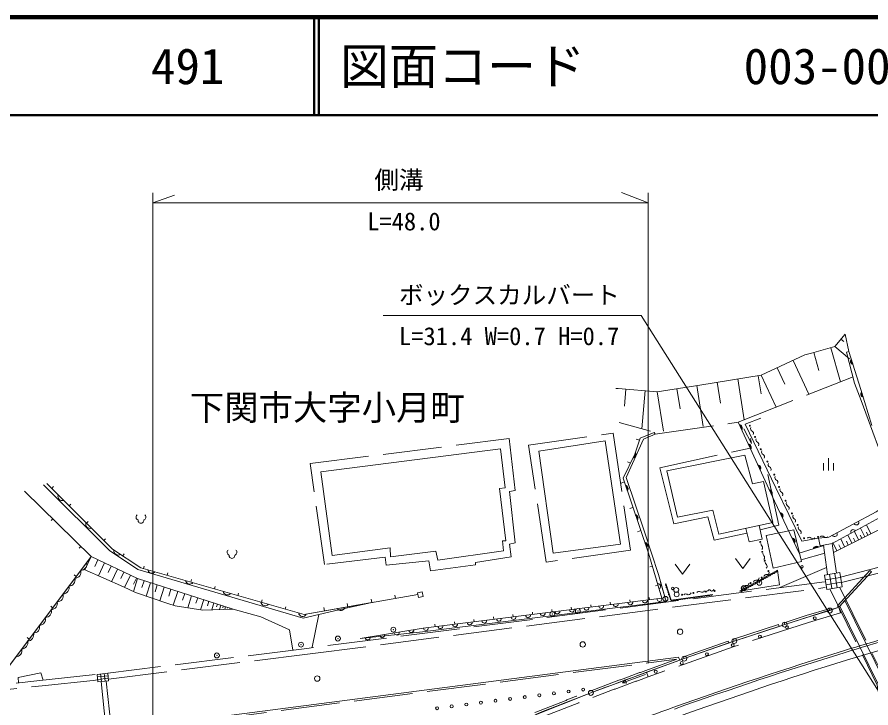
# Model space of a CAD drawing. Units: millimetres, scale not verified. Extents: x 40000 to 680001, y 20000 to 380001.
# Drawn here: x 87496 to 174483, y 309633 to 380001 of the extents above; entities that cross this region are included whole.
import ezdxf
from ezdxf.enums import TextEntityAlignment as Align

# ---------------------------------------------------------------- set-up
doc = ezdxf.new("R2010")
doc.units = ezdxf.units.MM
doc.header["$LTSCALE"] = 1000
doc.header["$PDMODE"] = 32
doc.header["$PDSIZE"] = 500
doc.linetypes.add('DASHED', pattern=[7.5, 6, -1.5])
for name, color, linetype, lineweight in [('M-BGD', 7, 'Continuous', 13), ('M-BMK-ROW', 1, 'Continuous', 13), ('M-STR-HTXT', 7, 'Continuous', 13), ('M-TTL', 2, 'Continuous', 140), ('M-TTL-LINE', 7, 'Continuous', 50)]:
    doc.layers.add(name, color=color, linetype=linetype, lineweight=lineweight)
doc.layers.add('M-TTL-TXT', color=7, linetype='Continuous')
doc.styles.add('ＭＳ ゴシック', font='')
doc.styles.get('ＭＳ ゴシック').set_extended_font_data('MS Gothic')

# ---------------------------------------------------------------- blocks, each defined once
blk = doc.blocks.new('ﾌﾟﾛｯﾄﾏｰｸ-02_67')
at = {"color": 3, "linetype": 'Continuous', "lineweight": 13}
blk.add_circle((0, 0), 0.5, dxfattribs=at)

msp = doc.modelspace()

# ---------------------------------------------------------------- linework, layer by layer
at = {"layer": 'M-BGD'}
for p, q in [((171846, 347688), (170812, 346438)), ((171433, 347189), (171733, 346941)), ((172240, 345934), (171846, 347688)), ((170812, 346438), (168413, 345768)), ((170403, 346324), (171370, 342849)), ((170812, 346438), (172313, 345197)), ((167753, 345587), (163308, 343518)), ((168413, 345768), (167753, 345587)), ((168665, 345840), (169174, 344011)), ((172008, 345883), (172240, 345934)), ((172824, 342716), (172008, 345883)), ((172240, 345934), (173462, 342065)), ((166563, 345033), (168168, 341584)), ((164935, 344275), (165715, 342599)), ((163308, 343518), (157053, 342498)), ((158827, 342810), (159163, 340684)), ((160914, 343140), (161572, 338979)), ((162995, 343468), (163287, 341620)), ((163308, 343518), (164823, 340262)), ((148728, 342181), (148493, 342167)), ((152712, 341844), (148728, 342181)), ((149522, 342114), (149374, 340359)), ((151469, 341949), (151139, 338057)), ((157053, 342498), (152712, 341844)), ((154726, 342162), (155050, 340111)), ((156740, 342480), (157399, 338305)), ((173492, 340934), (172824, 342716)), ((173462, 342065), (174588, 338406)), ((152712, 341844), (153349, 337816)), ((176749, 332051), (173492, 340934)), ((160953, 338734), (162184, 336095)), ((163251, 339161), (161675, 338531)), ((161675, 338531), (164794, 332062)), ((152385, 337700), (150986, 337117)), ((152496, 337502), (152385, 337700)), ((162304, 336561), (161541, 338069)), ((147408, 336827), (140666, 335771)), ((148965, 326329), (147408, 336827)), ((149548, 333112), (151329, 337023)), ((150986, 337117), (150447, 335473)), ((150912, 336892), (150580, 337001)), ((151329, 337023), (152496, 337502)), ((162227, 337084), (162304, 336561)), ((136759, 336024), (118429, 333695)), ((137235, 332053), (136759, 336024)), ((140666, 335771), (142101, 325379)), ((162184, 336095), (164675, 330697)), ((150447, 335473), (149235, 333034)), ((161646, 335369), (153707, 333777)), ((162429, 332444), (161646, 335369)), ((170154, 333818), (170154, 335068)), ((149989, 334552), (149676, 334708)), ((169654, 334568), (169654, 333818)), ((170654, 334568), (170654, 333818)), ((118429, 333695), (119612, 325152)), ((153707, 333777), (154768, 329061)), ((96904, 325678), (90202, 332361)), ((97225, 325798), (90543, 332476)), ((149366, 332645), (149035, 332533)), ((149235, 333034), (151811, 325402)), ((151414, 327573), (149548, 333112)), ((163544, 332679), (162429, 332444)), ((164492, 328512), (163544, 332679)), ((88259, 331706), (95044, 325051)), ((91026, 331994), (91202, 332171)), ((136650, 331967), (137235, 332053)), ((137306, 326660), (136650, 331967)), ((164794, 332062), (167431, 326632)), ((164675, 330697), (167182, 325397)), ((92794, 330227), (92971, 330404)), ((150238, 330063), (149906, 329951)), ((154768, 329061), (158378, 329779)), ((158378, 329779), (158990, 327340)), ((91134, 328886), (90959, 328708)), ((170202, 327010), (175030, 329612)), ((170534, 326394), (175395, 329013)), ((94562, 328459), (94739, 328636)), ((158990, 327340), (164492, 328512)), ((163415, 326823), (163104, 328216)), ((175703, 327974), (170669, 325477)), ((173873, 327067), (173432, 327956)), ((174471, 327363), (174020, 328272)), ((151037, 327695), (150705, 327583)), ((152827, 323208), (151414, 327573)), ((161728, 327923), (162062, 326545)), ((172545, 326408), (172126, 327252)), ((173232, 326749), (172802, 327616)), ((173553, 326908), (173388, 327240)), ((174172, 327215), (174018, 327525)), ((96330, 326692), (96507, 326869)), ((136935, 326639), (137306, 326660)), ((137036, 325633), (136935, 326639)), ((142101, 325379), (148965, 326329)), ((162062, 326545), (163415, 326823)), ((167431, 326632), (169142, 326912)), ((170202, 327010), (169142, 326912)), ((169142, 326912), (169311, 326145)), ((169311, 326145), (169665, 326208)), ((169665, 326208), (170534, 326394)), ((171016, 325650), (170596, 326498)), ((171412, 325846), (171209, 326256)), ((171807, 326042), (171401, 326861)), ((172176, 326225), (171986, 326607)), ((172888, 326578), (172712, 326934)), ((93990, 326085), (93815, 325907)), ((99805, 323728), (96904, 325678)), ((100116, 323910), (97225, 325798)), ((98259, 325123), (98396, 325332)), ((119612, 325152), (125489, 325944)), ((125489, 325944), (125553, 325010)), ((125553, 325010), (130171, 325605)), ((130171, 325605), (130351, 324685)), ((130351, 324685), (137036, 325633)), ((153176, 320796), (151811, 325402)), ((153176, 320796), (151811, 325402)), ((167182, 325397), (169670, 326171)), ((167382, 324704), (169775, 325389)), ((95044, 325051), (85562, 312457)), ((95044, 325051), (99775, 322802)), ((160695, 324844), (161445, 323844)), ((161445, 323844), (162195, 324844)), ((116630, 318765), (99805, 323728)), ((116747, 319150), (100116, 323910)), ((100388, 323833), (100456, 324073)), ((152209, 324058), (151970, 323987)), ((154535, 324261), (155285, 323261)), ((155285, 323261), (156035, 324261)), ((161091, 321510), (164968, 323665)), ((161091, 321510), (164968, 323665)), ((169972, 323928), (165203, 321893)), ((171067, 320040), (174387, 323614)), ((174387, 323614), (174533, 323478)), ((93527, 323036), (93327, 323186)), ((99775, 322802), (109512, 319706)), ((102791, 323145), (102860, 323385)), ((152597, 322750), (153176, 320796)), ((153635, 320483), (152827, 323208)), ((171316, 323413), (169746, 323161)), ((171316, 323413), (169746, 323161)), ((169746, 323161), (169981, 321699)), ((169746, 323161), (169981, 321699)), ((171394, 322926), (169825, 322674)), ((170269, 323245), (170505, 321784)), ((170793, 323329), (171028, 321868)), ((171213, 319904), (174533, 323478)), ((171551, 321952), (171316, 323413)), ((171551, 321952), (171316, 323413)), ((105195, 322457), (105263, 322697)), ((107598, 321769), (107667, 322009)), ((152778, 322140), (152538, 322069)), ((153056, 322437), (153635, 320483)), ((153573, 322305), (154148, 320618)), ((153573, 322305), (154148, 320618)), ((171473, 322439), (169903, 322187)), ((169981, 321699), (171551, 321952)), ((171551, 321952), (169981, 321699)), ((110002, 321081), (110070, 321321)), ((116747, 319150), (128335, 321193)), ((126033, 320787), (125972, 321132)), ((128766, 321444), (128302, 321340)), ((128302, 321340), (128406, 320876)), ((128870, 320980), (128766, 321444)), ((158382, 321190), (154148, 320618)), ((154148, 320618), (158382, 321190)), ((112405, 320393), (112474, 320633)), ((123800, 320394), (116747, 319150)), ((120841, 319758), (123800, 320394)), ((121179, 319932), (121119, 320277)), ((123635, 320365), (123574, 320709)), ((128406, 320876), (128870, 320980)), ((128790, 317370), (153635, 320483)), ((128790, 317370), (153635, 320483)), ((128851, 317745), (153176, 320796)), ((128851, 317745), (153176, 320796)), ((145975, 319893), (145944, 320141)), ((147959, 320141), (147928, 320389)), ((149944, 320390), (149913, 320638)), ((151928, 320639), (151897, 320887)), ((91121, 319840), (90921, 319990)), ((109512, 319706), (112322, 318902)), ((114809, 319705), (114877, 319946)), ((116630, 318765), (120841, 319758)), ((118813, 319515), (118752, 319859)), ((140021, 319146), (139990, 319394)), ((142006, 319395), (141975, 319643)), ((143990, 319644), (143959, 319892)), ((170221, 319736), (170288, 319547)), ((171067, 320040), (171213, 319904)), ((112322, 318902), (115243, 317591)), ((112322, 318902), (115243, 317591)), ((132084, 318150), (132052, 318398)), ((134068, 318399), (134037, 318647)), ((136052, 318648), (136021, 318896)), ((138037, 318897), (138006, 319145)), ((128851, 317745), (122463, 316691)), ((122463, 316691), (128851, 317745)), ((130099, 317901), (130068, 318150)), ((160498, 316636), (165070, 318122)), ((160565, 316447), (165131, 317932)), ((165065, 318120), (165131, 317932)), ((165636, 318306), (165702, 318117)), ((88715, 316644), (88515, 316795)), ((122463, 316691), (128790, 317370)), ((122463, 316691), (128790, 317370)), ((160498, 316636), (160565, 316447)), ((179377, 316703), (171986, 314512)), ((155405, 314844), (159931, 316441)), ((155471, 314655), (159998, 316252)), ((159931, 316441), (159998, 316252)), ((154883, 314819), (99497, 307632)), ((151611, 313262), (155000, 314489)), ((155000, 314489), (154883, 314819)), ((155405, 314844), (155471, 314655)), ((87603, 312741), (89922, 313206)), ((89922, 313206), (90150, 312456)), ((96734, 313172), (95651, 313051)), ((96734, 313172), (95651, 313051)), ((96821, 312397), (96734, 313172)), ((96734, 313172), (96821, 312397)), ((87657, 312194), (87603, 312741)), ((95264, 312441), (95713, 312498)), ((95651, 313051), (95737, 312276)), ((95737, 312276), (95651, 313051)), ((96763, 312913), (95680, 312792)), ((96792, 312655), (95708, 312534)), ((95737, 312276), (96821, 312397)), ((96821, 312397), (95737, 312276)), ((96098, 312316), (96012, 313091)), ((96460, 312356), (96373, 313131)), ((151520, 313031), (149162, 312201)), ((149453, 312502), (149162, 312201)), ((149578, 312149), (149453, 312502)), ((149162, 312201), (149578, 312149))]:
    msp.add_line(p, q, dxfattribs=at)
at = {"layer": 'M-BGD', "linetype": 'DASHED'}
for p, q in [((160953, 338734), (172659, 343358)), ((148819, 338720), (152031, 337807)), ((152496, 337502), (160953, 338734)), ((139595, 336412), (148223, 337627)), ((148223, 337627), (149974, 325700)), ((117356, 334515), (137615, 337071)), ((137615, 337071), (138249, 331787)), ((141400, 324490), (139595, 336412)), ((152965, 334104), (162184, 336095)), ((118803, 324231), (117356, 334515)), ((152965, 334104), (154404, 328391)), ((165108, 328232), (163997, 333395)), ((138249, 331787), (137651, 331682)), ((137651, 331682), (138252, 326460)), ((154404, 328391), (157885, 329099)), ((157885, 329099), (158505, 326731)), ((163199, 327787), (165108, 328232)), ((158505, 326731), (161846, 327437)), ((166633, 327779), (163804, 327181)), ((163804, 327181), (164529, 323866)), ((167424, 324532), (166633, 327779)), ((138252, 326460), (137668, 326329)), ((137668, 326329), (137825, 325038)), ((170069, 323207), (169665, 326208)), ((170979, 323363), (170534, 326394)), ((149974, 325700), (141400, 324490)), ((95044, 325051), (94396, 323687)), ((95726, 324727), (95406, 324054)), ((124994, 325004), (118803, 324231)), ((125097, 324168), (124994, 325004)), ((129457, 324609), (125097, 324168)), ((129624, 323604), (129457, 324609)), ((137825, 325038), (134195, 324445)), ((164529, 323866), (167424, 324532)), ((94330, 323717), (98335, 321950)), ((96408, 324403), (95776, 323073)), ((97073, 324086), (96761, 323430)), ((97738, 323770), (97122, 322473)), ((134206, 324203), (129624, 323604)), ((134195, 324445), (134206, 324203)), ((164968, 323665), (165167, 322173)), ((175335, 323955), (171388, 322968)), ((98387, 323462), (98082, 322821)), ((99036, 323153), (98434, 321888)), ((99775, 322802), (99354, 321478)), ((99668, 322853), (99371, 322228)), ((175401, 323379), (171479, 322398)), ((98335, 321950), (99571, 321382)), ((100437, 322591), (100221, 321913)), ((101098, 322381), (100663, 321013)), ((101783, 322164), (101563, 321473)), ((102467, 321946), (102024, 320553)), ((117078, 315102), (169829, 321883)), ((161091, 321510), (165167, 322173)), ((99571, 321382), (102843, 320263)), ((103164, 321725), (102940, 321021)), ((103860, 321503), (103409, 320084)), ((104570, 321277), (104356, 320607)), ((105279, 321052), (104887, 319820)), ((102843, 320263), (103597, 320021)), ((105895, 320856), (105714, 320288)), ((106511, 320660), (106180, 319619)), ((107032, 320495), (106889, 320044)), ((107553, 320329), (107327, 319618)), ((107909, 320216), (107816, 319925)), ((103597, 320021), (106420, 319581)), ((106420, 319581), (109512, 319706)), ((108264, 320103), (108120, 319650)), ((108502, 320027), (108444, 319844)), ((108741, 319951), (108652, 319671)), ((108979, 319876), (108948, 319779)), ((109217, 319800), (109183, 319693)), ((109455, 319724), (109452, 319714)), ((171399, 319326), (168107, 318341)), ((171213, 319904), (170288, 319547)), ((171399, 319326), (171213, 319904)), ((117574, 315836), (118223, 319140)), ((115243, 317591), (115603, 315523)), ((168107, 318341), (160567, 315886)), ((165131, 317932), (165702, 318117)), ((160567, 315886), (151781, 312792)), ((96801, 312575), (117078, 315102)), ((154702, 314594), (151543, 313450)), ((155471, 314655), (155000, 314489)), ((151611, 313262), (151781, 312792)), ((79928, 311387), (89498, 312387)), ((89498, 312387), (95651, 313045)), ((90067, 311891), (95264, 312441)), ((96055, 312318), (96816, 305255)), ((97143, 307077), (96572, 312374)), ((81519, 310976), (90067, 311891))]:
    msp.add_line(p, q, dxfattribs=at)
at = {"layer": 'M-BGD'}
for points in [[(169142, 326912), (170202, 327010), (175030, 329612), (176638, 330690)], [(176916, 330056), (175395, 329013), (170534, 326394)], [(94595, 324454), (85562, 312457), (74617, 311166)], [(165636, 318306), (167890, 319038), (170221, 319736)], [(165702, 318117), (167949, 318847), (170288, 319547)]]:
    msp.add_lwpolyline(points, dxfattribs=at)
at = {"layer": 'M-BGD', "linetype": 'DASHED'}
for points in [[(169750, 322477), (117002, 315697), (96734, 313172)], [(171299, 321911), (176056, 312256), (177158, 306216), (177883, 300183), (177754, 297748), (176234, 291827)], [(170307, 321752), (175136, 311952), (176208, 306072), (176920, 300151), (176800, 297894), (175301, 292056)], [(159998, 316252), (160400, 316394), (160565, 316447)], [(97594, 304760), (97360, 306923), (99533, 307435), (154702, 314594)]]:
    msp.add_lwpolyline(points, dxfattribs=at)
at = {"layer": 'M-BGD'}
for centre, radius in [((162146, 338380), 50), ((162686, 337241), 50), ((163263, 335986), 50), ((163934, 334723), 50), ((164628, 333393), 50), ((165133, 332146), 50), ((165788, 330740), 50), ((166441, 329445), 50), ((167008, 328275), 50), ((169097, 327054), 50), ((163212, 326539), 50), ((167671, 326918), 50), ((163415, 325531), 50), ((163666, 324626), 50), ((164040, 323570), 50), ((167469, 324009), 125), ((163354, 322914), 50), ((154275, 321802), 125), ((154650, 321649), 250), ((161321, 321814), 50), ((162228, 322347), 50), ((154686, 321207), 250), ((155250, 321159), 50), ((156402, 321346), 50), ((157671, 321480), 50), ((158556, 321552), 50), ((168762, 318768), 150), ((155048, 317385), 275), ((165920, 317858), 150), ((163177, 316900), 150), ((145125, 316099), 275), ((160408, 316016), 150), ((157774, 315099), 150), ((155213, 314208), 150), ((152566, 313327), 150), ((118073, 312623), 275), ((143678, 311308), 150), ((145166, 311497), 150), ((137726, 310550), 150), ((139214, 310739), 150), ((140702, 310929), 150), ((142190, 311118), 150), ((130286, 309603), 150), ((131774, 309792), 150), ((133262, 309982), 150), ((134750, 310171), 150), ((136238, 310361), 150)]:
    msp.add_circle(centre, radius, dxfattribs=at)
for centre, radius, start, end in [((172729, 344944), 333, 137.77025, 257.28931), ((172729, 344944), 273, 145.42521, 249.63436), ((172729, 344944), 213, 159.44046, 235.61911), ((173777, 341614), 333, 137.34097, 256.86004), ((173777, 341614), 273, 144.99593, 249.20508), ((173777, 341614), 213, 159.01118, 235.18983), ((161041, 338148), 333, 325.25351, 84.77257), ((161041, 338148), 273, 332.90846, 77.11762), ((161041, 338148), 213, 346.92371, 63.10237), ((162493, 338077), 271, 153.54538, 244.72176), ((162262, 337602), 258, 330.65809, 63.34451), ((163033, 336938), 271, 153.54538, 244.72176), ((162802, 336463), 258, 330.65809, 63.34451), ((161958, 336181), 333, 325.16987, 84.68893), ((161958, 336181), 273, 332.82482, 77.03398), ((161958, 336181), 213, 346.84007, 63.01872), ((163610, 335683), 271, 153.54538, 244.72176), ((150217, 335415), 333, 275.39648, 34.91554), ((150217, 335415), 273, 283.05143, 27.26058), ((150217, 335415), 213, 297.06668, 13.24533), ((163379, 335208), 258, 330.65809, 63.34451), ((162936, 334064), 333, 325.00828, 84.52734), ((162936, 334064), 273, 332.66323, 76.87239), ((162936, 334064), 213, 346.67849, 62.85714), ((164281, 334420), 271, 153.54538, 244.72176), ((164050, 333945), 258, 330.65809, 63.34451), ((164975, 333090), 271, 153.54538, 244.72176), ((149414, 331980), 333, 318.89023, 78.40929), ((164744, 332615), 258, 330.65809, 63.34451), ((149414, 331980), 273, 326.54518, 70.75433), ((149414, 331980), 213, 340.56043, 56.73908), ((164098, 331545), 333, 325.00828, 84.52734), ((164098, 331545), 273, 332.66323, 76.87239), ((164098, 331545), 213, 346.67849, 62.85714), ((165481, 331843), 271, 153.54538, 244.72176), ((165249, 331368), 258, 330.65809, 63.34451), ((92105, 331191), 445, 161.00362, 289.02515), ((166135, 330437), 271, 153.54538, 244.72176), ((165904, 329962), 258, 330.65809, 63.34451), ((99913, 329064), 300, 131.41945, 251.14243), ((100313, 329064), 300, 288.85757, 48.58055), ((150422, 328993), 333, 318.89023, 78.40929), ((150422, 328993), 273, 326.54518, 70.75433), ((150422, 328993), 213, 340.56043, 56.73908), ((165198, 329198), 333, 325.56124, 85.0803), ((165198, 329198), 273, 333.21619, 77.42534), ((165198, 329198), 213, 347.23144, 63.41009), ((166789, 329142), 271, 153.54538, 244.72176), ((166557, 328667), 258, 330.65809, 63.34451), ((94934, 328363), 445, 161.00362, 289.02515), ((100113, 328739), 300, 172.14016, 7.85984), ((167356, 327972), 271, 153.54538, 244.72176), ((173000, 328518), 250, 208.31944, 28.31944), ((167124, 327497), 258, 330.65809, 63.34451), ((169512, 326865), 271, 43.87368, 135.05007), ((170799, 327332), 250, 208.31944, 28.31944), ((172676, 327548), 250, 28.31944, 208.31944), ((151370, 326183), 333, 318.89023, 78.40929), ((151370, 326183), 273, 326.54518, 70.75433), ((151370, 326183), 213, 340.56043, 56.73908), ((163725, 326477), 478, 190.16315, 224.19251), ((166426, 326603), 333, 325.56124, 85.0803), ((166426, 326603), 273, 333.21619, 77.42534), ((166426, 326603), 213, 347.23144, 63.41009), ((168203, 326744), 271, 43.87368, 135.05007), ((168579, 327114), 258, 225.25094, 317.93736), ((169888, 327236), 258, 225.25094, 317.93736), ((97806, 325652), 445, 172.8502, 300.87174), ((109191, 325492), 300, 131.41945, 251.14243), ((109591, 325492), 300, 288.85757, 48.58055), ((163200, 325966), 254, 311.44764, 44.19251), ((163928, 325468), 478, 190.16315, 224.19251), ((168931, 325765), 333, 47.53031, 167.04937), ((168931, 325765), 273, 55.18526, 159.39442), ((168931, 325765), 213, 69.20051, 145.37917), ((109391, 325167), 300, 172.14016, 7.85984), ((163403, 324958), 254, 311.44764, 44.19251), ((164179, 324563), 478, 190.16315, 224.19251), ((93381, 323466), 625, 269.89559, 16.15579), ((93983, 324265), 625, 269.89559, 16.15579), ((101240, 323791), 445, 190.01769, 318.03923), ((163654, 324053), 254, 311.44764, 44.19251), ((164778, 323559), 125, 209.0673, 29.0673), ((92780, 322667), 625, 269.89559, 16.15579), ((162881, 322849), 206, 261.73576, 13.73199), ((163248, 322709), 125, 209.0673, 29.0673), ((163467, 322830), 125, 209.0673, 29.0673), ((163852, 322913), 305, 81.73576, 161.41731), ((163685, 322952), 125, 209.0673, 29.0673), ((163904, 323073), 125, 209.0673, 29.0673), ((163926, 323419), 206, 261.73576, 13.73199), ((164122, 323195), 125, 209.0673, 29.0673), ((164341, 323316), 125, 209.0673, 29.0673), ((164559, 323438), 125, 209.0673, 29.0673), ((92178, 321868), 625, 269.89559, 16.15579), ((105086, 322691), 445, 190.01769, 318.03923), ((152814, 322018), 250, 286.51306, 106.51306), ((153686, 322182), 142, 136.88235, 260.73737), ((153766, 321945), 142, 136.88235, 260.73737), ((161775, 321790), 305, 81.73576, 161.41731), ((161719, 321859), 125, 209.0673, 29.0673), ((161849, 322296), 206, 261.73576, 13.73199), ((161937, 321980), 125, 209.0673, 29.0673), ((162156, 322102), 125, 209.0673, 29.0673), ((162374, 322223), 125, 209.0673, 29.0673), ((162593, 322344), 125, 209.0673, 29.0673), ((162807, 322342), 305, 81.73576, 161.41731), ((162811, 322466), 125, 209.0673, 29.0673), ((163030, 322587), 125, 209.0673, 29.0673), ((91577, 321069), 625, 269.89559, 16.15579), ((108931, 321590), 445, 190.01769, 318.03923), ((153847, 321709), 142, 136.88235, 260.73737), ((153927, 321472), 142, 136.88235, 260.73737), ((154008, 321235), 142, 136.88235, 260.73737), ((154089, 320999), 142, 136.88235, 260.73737), ((155619, 320967), 274, 60.05019, 136.36465), ((155899, 321453), 287, 240.05019, 338.41852), ((156736, 321035), 142, 215.76328, 339.61831), ((156959, 321203), 293, 58.32474, 139.16102), ((156984, 321069), 142, 215.76328, 339.61831), ((157270, 321707), 300, 238.32474, 332.38795), ((157232, 321102), 142, 215.76328, 339.61831), ((157479, 321135), 142, 215.76328, 339.61831), ((157727, 321169), 142, 215.76328, 339.61831), ((158012, 321486), 169, 40.85278, 170.88302), ((157975, 321202), 142, 215.76328, 339.61831), ((158223, 321236), 142, 215.76328, 339.61831), ((158280, 321718), 185, 220.85278, 3.7047), ((161282, 321616), 125, 209.0673, 29.0673), ((161500, 321737), 125, 209.0673, 29.0673), ((325413, -184538), 523079, 104.83973, 107.08885), ((90976, 320270), 625, 269.89559, 16.15579), ((112777, 320489), 445, 190.01769, 318.03923), ((148487, 320208), 250, 187.1485, 7.1485), ((149976, 320394), 250, 187.1485, 7.1485), ((151464, 320581), 250, 187.1485, 7.1485), ((152948, 320718), 244, 175.601, 24.51342), ((154169, 320762), 142, 136.88235, 260.73737), ((154268, 320642), 124, 189.13883, 4.38611), ((154506, 320734), 142, 215.76328, 339.61831), ((154754, 320767), 142, 215.76328, 339.61831), ((155002, 320801), 142, 215.76328, 339.61831), ((155250, 320834), 142, 215.76328, 339.61831), ((155497, 320868), 142, 215.76328, 339.61831), ((155745, 320901), 142, 215.76328, 339.61831), ((155993, 320935), 142, 215.76328, 339.61831), ((156241, 320968), 142, 215.76328, 339.61831), ((156488, 321002), 142, 215.76328, 339.61831), ((325415, -184545), 522886, 104.83973, 107.08883), ((90374, 319471), 625, 269.89559, 16.15579), ((116585, 319337), 402, 183.66514, 338.20062), ((120470, 320005), 445, 215.98612, 344.00765), ((141046, 319274), 250, 187.1485, 7.1485), ((142534, 319461), 250, 187.1485, 7.1485), ((144022, 319648), 250, 187.1485, 7.1485), ((145511, 319834), 250, 187.1485, 7.1485), ((146999, 320021), 250, 187.1485, 7.1485), ((89773, 318673), 625, 269.89559, 16.15579), ((133604, 318341), 250, 187.1485, 7.1485), ((135092, 318528), 250, 187.1485, 7.1485), ((136581, 318714), 250, 187.1485, 7.1485), ((138069, 318901), 250, 187.1485, 7.1485), ((139557, 319088), 250, 187.1485, 7.1485), ((89171, 317874), 625, 269.89559, 16.15579), ((127657, 317548), 250, 189.37219, 9.37219), ((129139, 317781), 250, 187.1485, 7.1485), ((130627, 317968), 250, 187.1485, 7.1485), ((132116, 318154), 250, 187.1485, 7.1485), ((88570, 317075), 625, 269.89559, 16.15579), ((123217, 316815), 250, 189.37219, 9.37219), ((124697, 317059), 250, 189.37219, 9.37219), ((126177, 317304), 250, 189.37219, 9.37219), ((87968, 316276), 625, 269.89559, 16.15579), ((87367, 315477), 625, 269.89559, 16.15579), ((297978, -94209), 428676, 107.1316, 109.56977), ((297974, -94197), 428464, 107.13156, 109.56981), ((309460, -122111), 457754, 107.47697, 109.76835), ((279626, -40745), 376442, 109.88082, 111.71711), ((280614, -43338), 374928, 109.67342, 112.85109)]:
    msp.add_arc(centre, radius, start, end, dxfattribs=at)
at = {"layer": 'M-BGD', "linetype": 'DASHED'}
for centre, radius, start, end in [((279626, -40745), 376642, 109.88082, 111.71711), ((279621, -40733), 375929, 109.88078, 111.71714)]:
    msp.add_arc(centre, radius, start, end, dxfattribs=at)
at = {"layer": 'M-BMK-ROW', "color": 30}
msp.add_lwpolyline([(77415, 276262), (80277, 278446), (81871, 282025), (83843, 286453), (85542, 290267), (85905, 290162), (90170, 288882), (101172, 295372), (101364, 300283), (115659, 298428), (115676, 298617), (116443, 298549), (123725, 301970), (133831, 306359), (145955, 311165), (155471, 314655), (160565, 316448), (165702, 318117), (171213, 319904), (174533, 323478)], dxfattribs=at)
msp.add_lwpolyline([(171821, 320558), (171311, 320009), (175261, 311993), (176337, 306092), (177046, 300060), (176929, 297874), (175531, 292429), (176335, 292746), (177624, 297767), (177753, 300178), (177029, 306196), (175932, 312215)], close=True, dxfattribs=at)
at = {"layer": 'M-BMK-ROW'}
for centre in [(161529, 321838), (163115, 322377), (153546, 320742), (142024, 319184), (144626, 319500), (125832, 317602), (120182, 316697), (116425, 316079), (107855, 314980)]:
    msp.add_circle(centre, 250, dxfattribs=at)
for p in [(161529, 321838), (163115, 322377), (153546, 320742), (142024, 319184), (144626, 319500), (125832, 317602), (120182, 316697), (116425, 316079), (107855, 314980)]:
    msp.add_point(p, dxfattribs=at)
at = {"layer": 'M-STR-HTXT'}
for p, q in [((101312, 301447), (101312, 362088)), ((151798, 361088), (149062, 362145)), ((151798, 314217), (151798, 362088)), ((101312, 361088), (103527, 361852)), ((101312, 361088), (151798, 361088)), ((124786, 349596), (151093, 349596)), ((151093, 349596), (175885, 310310))]:
    msp.add_line(p, q, dxfattribs=at)
at = {"layer": 'M-TTL'}
msp.add_line((680001, 380001), (40000, 380001), dxfattribs=at)
at = {"layer": 'M-TTL-LINE'}
for p, q in [((117750, 380001), (117750, 370001)), ((118250, 380001), (118250, 370001)), ((40000, 370001), (680001, 370001))]:
    msp.add_line(p, q, dxfattribs=at)

# ---------------------------------------------------------------- block references
at = {"layer": 'M-BMK-ROW', "xscale": 500.001, "yscale": 500.001}
for p in [(170288, 319547), (165702, 318117), (160565, 316447), (155471, 314655), (145955, 311165)]:
    msp.add_blockref('ﾌﾟﾛｯﾄﾏｰｸ-02_67', p, dxfattribs=at)

# ---------------------------------------------------------------- texts
at = {"layer": 'M-BGD', "style": 'ＭＳ ゴシック'}
msp.add_text('下関市大字小月町', height=2566, dxfattribs=at).set_placement((119102, 338172), align=Align.BOTTOM_CENTER)
at = {"layer": 'M-STR-HTXT', "style": 'ＭＳ ゴシック'}
msp.add_text('側溝', height=1833, dxfattribs=at).set_placement((126400, 363419), align=Align.MIDDLE_CENTER)
msp.add_text('L=48.0', height=1833, dxfattribs=at).set_placement((126904, 357724), align=Align.BOTTOM_CENTER)
for s, p in [('ボックスカルバート', (126402, 350224)), ('L=31.4 W=0.7 H=0.7', (126402, 346034))]:
    msp.add_text(s, height=1833, dxfattribs=at).set_placement(p, align=Align.BOTTOM_LEFT)
at = {"layer": 'M-TTL-TXT', "style": 'ＭＳ ゴシック'}
for s, p in [('491', (101142, 375001)), ('図面コード', (120380, 375001)), ('003-00', (161521, 375001))]:
    msp.add_text(s, height=3666, dxfattribs=at).set_placement(p, align=Align.MIDDLE_LEFT)

doc.saveas('drawing.dxf')
